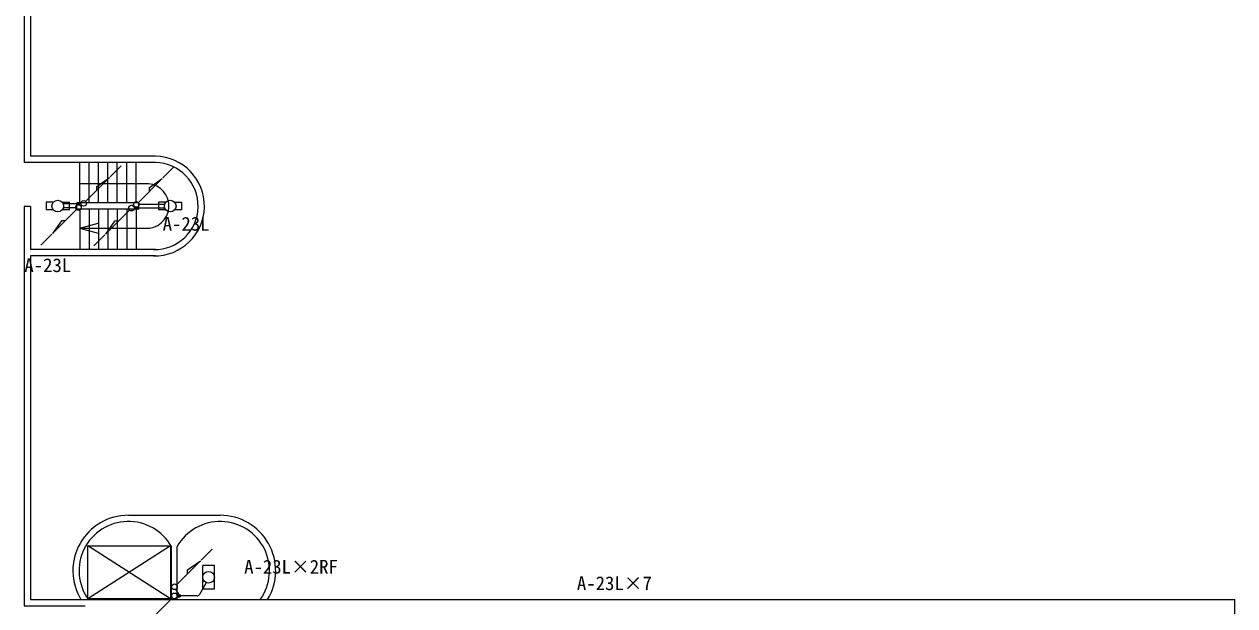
# Model space of a CAD drawing. Units: millimetres, scale not verified. Extents: x -57444 to 128924, y -40058 to 51382.
# Drawn here: x -17208 to 21432, y -12270 to 6302 of the extents above; entities that cross this region are included whole.
import ezdxf
from ezdxf.enums import TextEntityAlignment as Align

# ---------------------------------------------------------------- set-up
doc = ezdxf.new("R2010")
doc.units = ezdxf.units.MM
doc.header["$LTSCALE"] = 200
doc.layers.add('1-1_施設名', color=7, linetype='Continuous')
doc.layers.add('8-2', color=7, linetype='Continuous')
doc.layers.add('8-0', color=134, linetype='Continuous', lineweight=20)
doc.layers.add('8-7', color=7, linetype='Continuous', lineweight=9)
doc.styles.add('ＭＳ ゴシック', font='')
doc.styles.get('ＭＳ ゴシック').set_extended_font_data('MS Gothic')

msp = doc.modelspace()

# ---------------------------------------------------------------- linework, layer by layer
at = {"layer": '1-1_施設名'}
for p, q in [((-17207.6, 15986.6), (-17207.6, 1887.3)), ((-17007.6, 15725.9), (-17007.6, 2087.3)), ((-13013.2, 2087.3), (-17007.6, 2087.3)), ((-13061.5, 2087.3), (-14727.6, 2087.3)), ((-13013.2, 1887.3), (-17207.6, 1887.3)), ((-15436.3, 601), (-15436.3, 1887.3)), ((-14184.9, 1887.3), (-15436.3, 1887.3)), ((-15136.3, 601), (-15136.3, 1887.3)), ((-14836.3, 601), (-14836.3, 1887.3)), ((-14536.3, 601), (-14536.3, 1887.3)), ((-14236.3, 601), (-14236.3, 1887.3)), ((-13936.3, 601), (-13936.3, 1887.3)), ((-13636.3, 601), (-13636.3, 1887.3)), ((-13387.6, 1203.1), (-15436.3, 1203.1)), ((-17007.6, 481.9), (-17207.6, 481.9)), ((-17007.6, 481.9), (-17007.6, -895.8)), ((-15532.2, 401), (-15532.2, 601)), ((-13548, 601), (-15532.2, 601)), ((-13548, 401), (-15532.2, 401)), ((-15436.3, 401), (-15436.3, -895.8)), ((-15136.3, 401), (-15136.3, -895.8)), ((-14836.3, 401), (-14836.3, -895.8)), ((-14536.3, 401), (-14536.3, -895.8)), ((-14236.3, 401), (-14236.3, -895.8)), ((-13936.3, 401), (-13936.3, -895.8)), ((-13636.3, 401), (-13636.3, -895.8)), ((-13548, 401), (-13548, 601)), ((-15434.1, -211.5), (-14847.8, -54.4)), ((-15434.1, -211.5), (-14847.8, -368.6)), ((-15434.1, -211.5), (-13212.3, -211.5)), ((-15218.5, -895.8), (-17007.6, -895.8)), ((-13079.9, -1095.8), (-17007.6, -1095.8)), ((-17007.6, -1095.8), (-17007.6, -12069)), ((-13021.8, -895.8), (-15436.3, -895.8)), ((-13019.6, -1095.8), (-14727.6, -1095.8)), ((-13881.4, -9379.9), (-10953.7, -9379.9)), ((-12541.2, -10350.5), (-15175.3, -12042.4)), ((-12541.2, -12042.4), (-15175.3, -10350.5)), ((-12509.5, -12071.2), (-12509.5, -10378.1)), ((-12324.8, -12071.2), (-12324.8, -10378.3)), ((-17007.6, -12069), (-15398.3, -12069)), ((-15396.9, -12071.2), (21431.6, -12071.2)), ((21431.6, -14439), (21431.6, -12071.2))]:
    msp.add_line(p, q, dxfattribs=at)
for points in [[(-17207.6, 481.9), (-17207.6, -12269), (-15257.7, -12269)], [(-13079.9, -895.8), (-15210.6, -895.8), (-15218.5, -895.8)]]:
    msp.add_lwpolyline(points, dxfattribs=at)
msp.add_lwpolyline([(-12541.2, -12042.4), (-15175.3, -12042.4), (-15175.3, -10350.5), (-12541.2, -10350.5)], close=True, dxfattribs=at)
for centre, radius, start, end in [((-13048.5, 495.8), 1591.9, 268.8711, 88.80228), ((-13048.5, 495.8), 1391.9, 268.8711, 88.80228), ((-13300.6, 495.7), 712.7, 277.11346, 97.00998), ((-16347.1, 492.8), 1391.9, 268.71911, 268.80228), ((-13881.4, -11152.2), 1772.4, 90, 211.23252), ((-13881.4, -11152.2), 1575.2, 29.43327, 215.69055), ((-10953.7, -11152.2), 1574.4, 324.28886, 150.55479), ((-10953.7, -11152.2), 1772.4, 328.76748, 90)]:
    msp.add_arc(centre, radius, start, end, dxfattribs=at)
at = {"layer": '8-0'}
for p, q in [((-16508.3, 617.5), (-16508.3, 370.2)), ((-16275.5, 617.5), (-16508.3, 617.5)), ((-15999, 617.5), (-15766.3, 617.5)), ((-15766.3, 370.2), (-15766.3, 617.5)), ((-12918.8, 617.5), (-12918.8, 370.2)), ((-12686.1, 617.5), (-12918.8, 617.5)), ((-12409.6, 617.5), (-12176.9, 617.5)), ((-12176.9, 370.2), (-12176.9, 617.5)), ((-16275.5, 370.2), (-16508.3, 370.2)), ((-15766.3, 370.2), (-15999, 370.2)), ((-12686.1, 370.2), (-12918.8, 370.2)), ((-12176.9, 370.2), (-12409.6, 370.2)), ((-11507.9, -11728.6), (-11507.9, -10986.7)), ((-11137, -10986.7), (-11507.9, -10986.7)), ((-11137, -11728.6), (-11137, -10986.7)), ((-12324.2, -11945.8), (-12266.8, -12003.2)), ((-12318.9, -11929.5), (-12250.5, -11998)), ((-12309.8, -11917.1), (-12238.1, -11988.9)), ((-12297.4, -11908), (-12228.9, -11976.4)), ((-12281.1, -11902.7), (-12223.7, -11960.2)), ((-11507.9, -11728.6), (-11137, -11728.6))]:
    msp.add_line(p, q, dxfattribs=at)
for centre, radius in [((-16137.3, 493.8), 185.5), ((-12547.8, 493.8), 185.5), ((-11322.5, -11357.7), 185.5), ((-12273.9, -11953), 50.8)]:
    msp.add_circle(centre, radius, dxfattribs=at)
at = {"layer": '8-7', "color": 4}
for p, q in [((-14462.4, 1429.2), (-14110.8, 1780.8)), ((-12779.3, 1394.9), (-12427.7, 1746.5)), ((-16324.1, -401.5), (-16675.7, -753.1)), ((-14630.7, -418.7), (-14982.3, -770.3)), ((-11563.5, -10814.8), (-11211.9, -10463.2))]:
    msp.add_line(p, q, dxfattribs=at)
at = {"layer": '8-7'}
for p, q in [((-15247.2, 644.4), (-14483.5, 1408.2)), ((-14890.8, 1120.8), (-14483.5, 1408.2)), ((-13564.1, 610.1), (-12800.4, 1373.8)), ((-13207.7, 1086.5), (-12800.4, 1373.8)), ((-14890.8, 1000.8), (-14890.8, 1120.8)), ((-13207.7, 966.5), (-13207.7, 1086.5)), ((-15977.2, 580.8), (-15400.8, 580.8)), ((-15966.9, 446.9), (-15565.7, 446.9)), ((-12720.9, 429.7), (-13692.3, 429.7)), ((-12727.8, 546.5), (-13537.7, 546.5)), ((-15539.3, 383.3), (-16303, -380.4)), ((-16015.7, 26.9), (-16303, -380.4)), ((-15895.7, 26.9), (-16015.7, 26.9)), ((-13845.9, 366.1), (-14609.6, -397.6)), ((-14322.3, 9.7), (-14609.6, -397.6)), ((-14202.3, 9.7), (-14322.3, 9.7)), ((-12348.3, -11599.6), (-11584.6, -10835.9)), ((-11991.9, -11123.2), (-11584.6, -10835.9)), ((-11991.9, -11243.2), (-11991.9, -11123.2)), ((-11603.7, -11903), (-11388.9, -11530.9)), ((-12273.9, -11902.2), (-12366.9, -11741.1)), ((-12324.7, -11953), (-12324.1, -11953)), ((-11690.3, -11953), (-12223.2, -11953)), ((-12477.7, -12016.6), (-13241.4, -12780.3))]:
    msp.add_line(p, q, dxfattribs=at)
for centre in [(-15475.7, 446.9), (-15310.8, 580.8), (-13782.3, 429.7), (-13627.7, 546.5), (-12411.9, -11663.2), (-12414.1, -11953)]:
    msp.add_circle(centre, 90, dxfattribs=at)
msp.add_arc((-11690.3, -11853), 100, 270, 330, dxfattribs=at)

# ---------------------------------------------------------------- texts
at = {"layer": '8-2', "style": 'ＭＳ ゴシック'}
for s, p in [('A-23L', (-12788, -422.9)), ('A-23L', (-17203.4, -1745.6)), ('A-23L×2RF', (-10188, -11375.3)), ('A-23L×7', (432.8, -11901.6))]:
    msp.add_text(s, height=439.9, dxfattribs=at).set_placement(p, align=Align.BOTTOM_LEFT)

doc.saveas('drawing.dxf')
